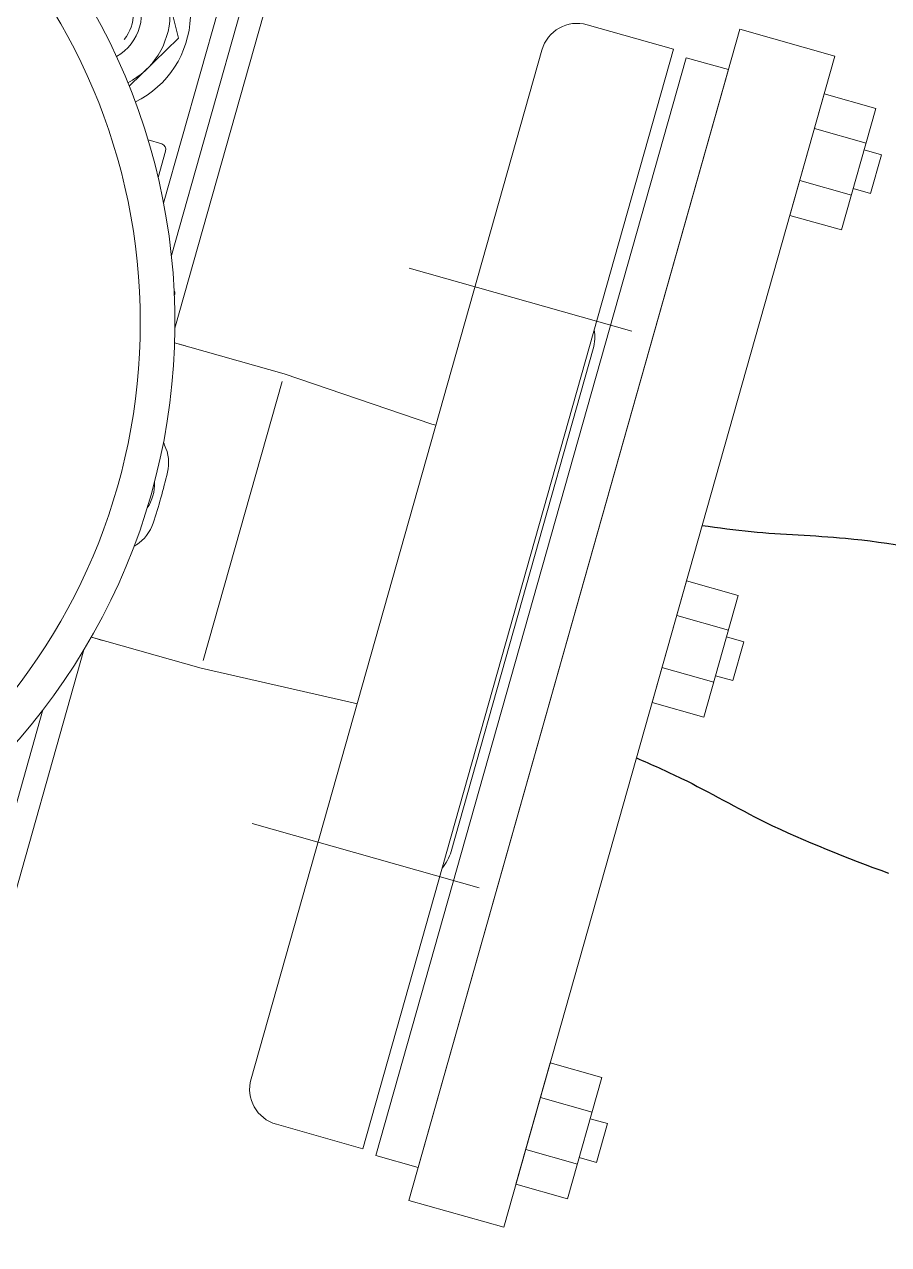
# Model space of a CAD drawing. Header units: inches. Extents: x 0 to 766, y -245 to 236.
# Drawn here: x 55.3257 to 55.4273, y -193.5697 to -193.4262 of the extents above; entities that cross this region are included whole.
import ezdxf

# ---------------------------------------------------------------- set-up
doc = ezdxf.new("R2010")
doc.units = ezdxf.units.IN
doc.header["$MEASUREMENT"] = 0
for name, color, linetype, lineweight in [('000 SOS 911 - ACCES. ACI', 125, 'Continuous', 0), ('000 SOS 911 - ACCESORIOS ACI', 3, 'Continuous', 20), ('000 SOS 911 TUBERIA ACI', 1, 'Continuous', 25)]:
    doc.layers.add(name, color=color, linetype=linetype, lineweight=lineweight)

# ---------------------------------------------------------------- blocks, each defined once
blk = doc.blocks.new('Bomba Jockey')
at = {"layer": '000 SOS 911 - ACCES. ACI', "linetype": 'Continuous'}
for p, q in [((-0.0749985349998497, 0.0962026519998745), (-0.0749985349998497, 0.0204897769999661)), ((-0.1316478917760833, 0.0745572733285371), (-0.1437438944735732, 0.0745572733285371)), ((-0.1437438944735732, 0.0745572733285371), (-0.1437438944735732, -0.0745572733285371)), ((-0.1316478917760833, -0.0745572733285371), (-0.1316478917760833, 0.0745572733285371)), ((-0.1316478917760833, 0.0703750983518603), (-0.1262830397504331, 0.0703750983518603)), ((-0.1316478917760833, -0.0694131227501202), (-0.1316478917760833, 0.0703750983518603)), ((-0.1262830397504331, 0.0703750983518603), (-0.1262830397504331, -0.0694131227501202)), ((-0.15033027850086, 0.0690921072673518), (-0.1437438944735732, 0.0690921072673518)), ((-0.15033027850086, 0.0536208526173141), (-0.15033027850086, 0.0690921072673518)), ((-0.1437438944735732, 0.0690921072673518), (-0.1437438944735732, 0.0536208526173141)), ((-0.1245014649998666, -0.0699999079999998), (-0.1245014649998666, 0.0699999079999998)), ((-0.1135014649998993, 0.0699999079999998), (-0.1245014649998666, 0.0699999079999998)), ((-0.15033027850086, 0.0646529289952014), (-0.1437438944735732, 0.0646529289952014)), ((-0.109001464999892, -0.0655001220000031), (-0.109001464999892, 0.0655000919998656)), ((-0.1525155058520795, 0.0588876799733953), (-0.1525155058520795, 0.0638252799103611)), ((-0.1525155058520795, 0.0638252799103611), (-0.15033027850086, 0.0638252799103611)), ((-0.1437438944735732, 0.0638252799103611), (-0.1437438944735732, 0.0588876799733953)), ((-0.0721633299999667, 0.0289320979998138), (-0.0721633299999667, 0.0634987789999286)), ((-0.15033027850086, 0.0588876799733953), (-0.1525155058520795, 0.0588876799733953)), ((-0.15033027850086, 0.0580285048054066), (-0.1437438944735732, 0.0580285048054066)), ((-0.1437438944735732, 0.0536208526173141), (-0.15033027850086, 0.0536208526173141)), ((-0.1006337890003124, 0.0353573609997966), (-0.1295488279997698, 0.0353573609997966)), ((-0.1250014649999684, -0.0320002750002004), (-0.1250014649999684, 0.0320002749999731)), ((-0.0894232770001509, 0.0187498020000021), (-0.1085025620000124, 0.0177498989999094)), ((-0.0894218749999709, 0.0187498779998805), (-0.075452392999523, 0.0187498779998805)), ((-0.0768530270001975, 0.0187498779998805), (-0.075452392999523, 0.0187498779998805)), ((-0.1085009770004035, 0.0177499689998513), (-0.109001464999892, 0.0177499689998513)), ((-0.0894216310007323, -0.0177499999999782), (-0.0894216310007323, 0.0177499689998513)), ((-0.15033027850086, 0.0077356273250189), (-0.1437438944735732, 0.0077356273250189)), ((-0.15033027850086, -0.0077356273250189), (-0.15033027850086, 0.0077356273250189)), ((-0.1437438944735732, 0.0077356273250189), (-0.1437438944735732, -0.0077356273250189)), ((-0.15033027850086, 0.0032964489946608), (-0.1437438944735732, 0.0032964489946608)), ((-0.1525155058520795, -0.002468800026918), (-0.1525155058520795, 0.0024687999684829)), ((-0.1525155058520795, 0.0024687999684829), (-0.15033027850086, 0.0024687999684829)), ((-0.1437438944735732, 0.0024687999684829), (-0.1437438944735732, -0.002468800026918)), ((-0.15033027850086, -0.002468800026918), (-0.1525155058520795, -0.002468800026918)), ((-0.15033027850086, -0.0033279751371538), (-0.1437438944735732, -0.0033279751371538)), ((-0.1437438944735732, -0.0077356273250189), (-0.15033027850086, -0.0077356273250189)), ((-0.109001464999892, -0.0177499999999782), (-0.1085009770004035, -0.0177499999999782)), ((-0.1085008840000228, -0.0177498040000046), (-0.0894196490007744, -0.0187498100001449)), ((-0.0894199220006158, -0.0187500310000814), (-0.075452392999523, -0.0187500310000814)), ((-0.0768520510009694, -0.0187500310000814), (-0.075452392999523, -0.0187500310000814)), ((-0.0749985349998497, -0.0204897770001935), (-0.0749985349998497, -0.0961714170000505)), ((-0.0738500979996388, -0.0244999999999891), (-0.0738500979996388, -0.0242860719999953)), ((-0.0721633299999667, -0.0634986880002089), (-0.0721633299999667, -0.0289320980000412)), ((-0.1289792479997232, -0.0353553770000872), (-0.1006337890003124, -0.0353553770000872)), ((-0.0695017090001784, -0.0348442990000422), (-0.0695017090001784, -0.0595293880001009)), ((-0.0679999999997563, -0.0376829220001582), (-0.0679999999997563, -0.0410620120001113)), ((-0.0673124220006685, -0.0417619690001629), (-0.0655529240002579, -0.0417926780000926)), ((-0.06577141300113, -0.0548016520003785), (-0.06155321200049, -0.0474955150002643)), ((-0.15033027850086, -0.0542801338888239), (-0.1437438944735732, -0.0542801338888239)), ((-0.15033027850086, -0.0697513885388617), (-0.15033027850086, -0.0542801338888239)), ((-0.1437438944735732, -0.0542801338888239), (-0.1437438944735732, -0.0697513885388617)), ((-0.0602865129999373, -0.0643015420000666), (-0.0657713149998927, -0.0548015860003943)), ((-0.1525155058520795, -0.0644845611825531), (-0.1525155058520795, -0.0595469612455872)), ((-0.1525155058520795, -0.0595469612455872), (-0.15033027850086, -0.0595469612455872)), ((-0.15033027850086, -0.0587193121609744), (-0.1437438944735732, -0.0587193121609744)), ((-0.1437438944735732, -0.0595469612455872), (-0.1437438944735732, -0.0644845611825531)), ((-0.15033027850086, -0.0644845611825531), (-0.1525155058520795, -0.0644845611825531)), ((-0.15033027850086, -0.0653437363509966), (-0.1437438944735732, -0.0653437363509966)), ((-0.1437438944735732, -0.0697513885388617), (-0.15033027850086, -0.0697513885388617)), ((-0.1262830397504331, -0.0694131227501202), (-0.1316478917760833, -0.0694131227501202)), ((-0.1245014649998666, -0.0699999079999998), (-0.1135014649998993, -0.0699999079999998)), ((-0.1437438944735732, -0.0745572733285371), (-0.1316478917760833, -0.0745572733285371))]:
    blk.add_line(p, q, dxfattribs=at)
blk.add_circle((-1.7090001165e-06, 0), 0.0735, dxfattribs=at)
for centre, radius, start, end in [((-0.1134999999999309, 0.0655000919998656), 0.004499994, 3.59999984121e-05, 90.00001799917845), ((0, 0), 0.077747101, 126.1590530005853, 233.8804899999623), ((-0.119499999999789, 0.0320002749999731), 0.005499992, 155.4168510000743, 180), ((-0.0739377439999771, 0.0030348509997111), 0.005, 138.460899999962, 177.649571000035), ((-0.0178000490009254, -0.0467000119999739), 0.08, 138.2250670001298, 138.460899999962), ((0, 0), 0.079, 177.649571000035, 182.3504350000316), ((-0.0729999999998654, 0), 0.005, 160.9861209999792, 199.0032550001396), ((-0.0739377439999771, -0.0030348509999385), 0.005, 182.3504350000316, 221.5391170003625), ((-0.0178000490009254, 0.0467000119999739), 0.08, 221.5391170003625, 221.774935999506), ((-0.073350097999537, -0.0244999999999891), 0.0005, 180.0000029999977, 233.6272270001255), ((-0.119499999999789, -0.0320002750002004), 0.005499992, 180.0000359999984, 204.5831489999257), ((-0.0673000490005507, -0.041062133999958), 0.0007, 179.9957340000018, 269.0000080000554), ((-0.0548015140002463, -0.0548015750002833), 0.012, 131.739023999482, 318.2610330002852), ((-0.0548017580008491, -0.0548016360000929), 0.0095, 132.9726860003158, 317.0271869999317), ((-0.0548015140002463, -0.0548015750002833), 0.006, 135.1351479997881, 314.8649129996458), ((-0.0548015140002463, -0.0548015750002833), 0.005, 156.8611389999867, 314.0246219997862), ((-0.1134999999999309, -0.0655001220000031), 0.004499994, 270.0000539992029, 3.59999984121e-05)]:
    blk.add_arc(centre, radius, start, end, dxfattribs=at)

msp = doc.modelspace()

# ---------------------------------------------------------------- linework, layer by layer
at = {"layer": '000 SOS 911 TUBERIA ACI', "color": 1, "linetype": 'Continuous', "ltscale": 0.05}
for points in [[(55.40538169153479, -193.4851160998274, -2.610023710192232e-06), (55.40730090380686, -193.4854009082411, -2.610023710192232e-06), (55.41288916590717, -193.4861580763911, -2.610023710192232e-06), (55.42379909482243, -193.4864092088834, -2.610023710192232e-06), (55.4325975249384, -193.4881013779701, -2.610023710192232e-06), (55.43775525129888, -193.4890933440581, -2.610023710192232e-06)], [(55.39764567912282, -193.5124801050731, -2.610023710192232e-06), (55.39942993241326, -193.5132422935745, -2.610023710192232e-06), (55.40458746630551, -193.5155230436834, -2.610023710192232e-06), (55.41401402430093, -193.5210211907188, -2.610023710192232e-06), (55.42239610449013, -193.5241860825694, -2.610023710192232e-06), (55.42730976237655, -193.5260413734102, -2.610023710192232e-06)]]:
    msp.add_open_spline(points, degree=3, knots=[0.0044645045322911, 0.0044645045322911, 0.0044645045322911, 0.0044645045322911, 0.0135560175336111, 0.030901301936976, 0.0554741243555676, 0.0554741243555676, 0.0554741243555676, 0.0554741243555676], dxfattribs=at)

# ---------------------------------------------------------------- block references
at = {"layer": '000 SOS 911 - ACCESORIOS ACI', "color": 30, "xscale": 0.9600000000000001, "yscale": 0.9600000000000001, "zscale": 0.9600000000000001, "rotation": 164.2139988296182}
msp.add_blockref('Bomba Jockey', (55.26872406882393, -193.4612574678745, -2.610023710192232e-06), dxfattribs=at)

doc.saveas('drawing.dxf')
